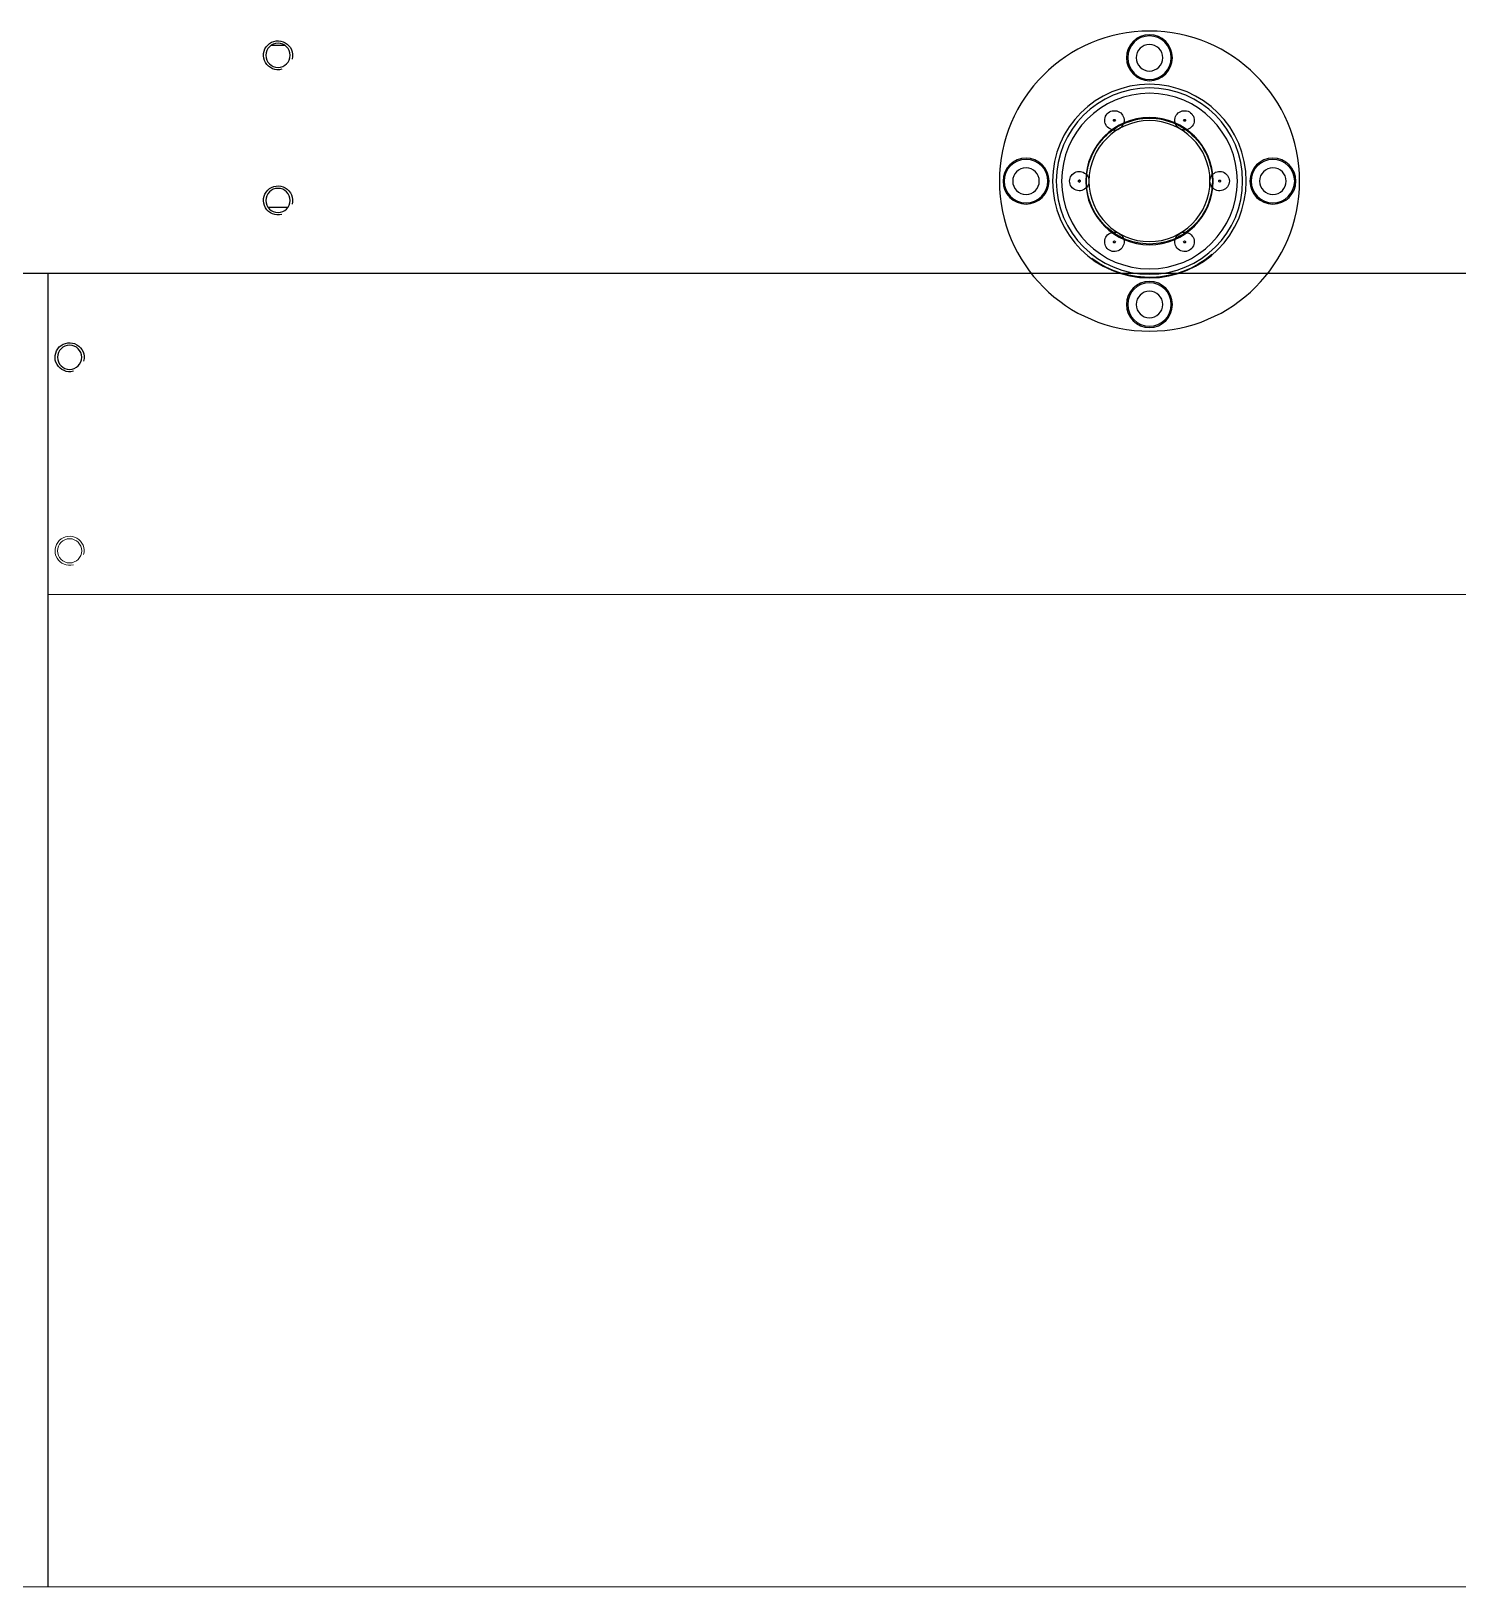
# Model space of a CAD drawing. Header units: millimetres. Extents: x -1052 to 3351, y 0 to 2015.
# Drawn here: x -214.601 to -210.242, y 1702.446 to 1707.201 of the extents above; entities that cross this region are included whole.
import ezdxf

# ---------------------------------------------------------------- set-up
doc = ezdxf.new("R2010")
doc.units = ezdxf.units.MM
doc.layers.add('@ New Renovation', color=7, linetype='Continuous')
for name, color, linetype, lineweight in [('AM_CL', 7, 'Continuous', 15), ('QJ_RECTANGULAR_TUBSOLIDLINE！实线层', 7, 'Continuous', 18), ('QZDBHC-2-1-LSOLIDLINE！实线层', 7, 'Continuous', 18)]:
    doc.layers.add(name, color=color, linetype=linetype, lineweight=lineweight)

# ---------------------------------------------------------------- blocks, each defined once
blk = doc.blocks.new('*X870')
at = {"layer": '@ New Renovation', "color": 0, "linetype": 'Continuous'}
for p, q in [((-2636.08, 863.3), (-2636.08, -394.7)), ((-2364.58, 221.8), (-2636.08, 221.8)), ((-2683.08, 172.8), (-2683.08, 175.79)), ((-2649.68, 176.37), (-2649.68, 172.23)), ((-2639.03, 6.22), (-2639.13, 6.22)), ((-2638.02, 4.73), (-2638.12, 4.73)), ((-2638.01, 4.72), (-2638.11, 4.72)), ((-2637.79, 4.35), (-2637.89, 4.35)), ((-2637.76, 4.3), (-2637.86, 4.3)), ((-2637.04, 2.94), (-2637.14, 2.94)), ((-2636.92, 2.67), (-2637.02, 2.67)), ((-2636.84, 2.49), (-2636.94, 2.49)), ((-2636.43, 1.51), (-2636.53, 1.51)), ((-2636.5, 1.45), (-2636.4, 1.45)), ((-2636.2, 0.9), (-2636.3, 0.9)), ((-2636.14, 0.73), (-2636.24, 0.73)), ((-2635.91, 0), (-2636.01, 0)), ((-2635.84, -0.24), (-2635.94, -0.24)), ((-2635.72, -0.68), (-2635.82, -0.68)), ((-2635.55, -1.41), (-2635.65, -1.41)), ((-2635.35, -2.45), (-2635.45, -2.45)), ((-2635.27, -2.99), (-2635.37, -2.99)), ((-2635.17, -3.81), (-2635.27, -3.81)), ((-2635.14, -4.12), (-2635.24, -4.12)), ((-2635.14, -4.18), (-2635.24, -4.18)), ((-2635.13, -4.31), (-2635.23, -4.31)), ((-2635.09, -6.17), (-2635.19, -6.17)), ((-2635.09, -6.31), (-2635.19, -6.31)), ((-2635.18, -5.59), (-2635.08, -5.59)), ((-2635.08, -6.04), (-2635.18, -6.04)), ((-2635.28, -8.53), (-2635.38, -8.53)), ((-2635.24, -8.22), (-2635.34, -8.22)), ((-2635.22, -8.08), (-2635.32, -8.08)), ((-2635.19, -7.8), (-2635.29, -7.8)), ((-2636.46, -12.74), (-2636.36, -12.74)), ((-2635.98, -11.64), (-2636.08, -11.64)), ((-2635.86, -11.22), (-2635.96, -11.22)), ((-2635.7, -10.22), (-2635.6, -10.22)), ((-2635.55, -10), (-2635.65, -10)), ((-2635.53, -9.94), (-2635.63, -9.94)), ((-2635.52, -9.89), (-2635.62, -9.89)), ((-2637.89, -15.93), (-2637.99, -15.93)), ((-2637.53, -15.29), (-2637.63, -15.29)), ((-2637.3, -14.66), (-2637.2, -14.66)), ((-2639.78, -18.59), (-2639.88, -18.59)), ((-2638.6, -16.89), (-2638.5, -16.89))]:
    blk.add_line(p, q, dxfattribs=at)
for points in [[(-2666.98, 3.44), (-2666.86, 3.4), (-2666.74, 3.34), (-2666.64, 3.29)], [(-2665.65, 1.86), (-2665.63, 1.63), (-2665.63, 1.39), (-2665.67, 1.13), (-2665.75, 0.86), (-2665.87, 0.6), (-2666.02, 0.35), (-2666.2, 0.14), (-2666.42, -0.05), (-2666.66, -0.21), (-2666.92, -0.33)]]:
    blk.add_lwpolyline(points, dxfattribs=at)
for centre, radius in [((-2618.68, 217.35), 2.5), ((-2681.08, 174.3), 2.5), ((-2651.08, 174.3), 2.5), ((-2655.08, -5.7), 31), ((-2655.08, 19.8), 4.75), ((-2655.08, 19.8), 4.5), ((-2655.08, 19.8), 2.75), ((-2655.08, -5.7), 20), ((-2655.08, -5.7), 19.25), ((-2655.08, -5.7), 18.15), ((-2655.08, -5.7), 13.15), ((-2655.08, -5.7), 12.5), ((-2680.58, -5.7), 4.75), ((-2680.58, -5.7), 4.5), ((-2680.58, -5.7), 2.75), ((-2629.58, -5.7), 4.75), ((-2629.58, -5.7), 4.5), ((-2629.58, -5.7), 2.75), ((-2655.08, -31.2), 4.75), ((-2655.08, -31.2), 4.5), ((-2655.08, -31.2), 2.75)]:
    blk.add_circle(centre, radius, dxfattribs=at)
for centre, radius, start, end in [((-2618.68, 217.35), 3, 345, 285), ((-2681.08, 174.3), 3, 345, 285), ((-2651.08, 174.3), 3, 345, 285), ((-2655.08, 8.8), 2, 308.7236, 231.4286), ((-2655.08, -5.7), 13, 35.579, 144.421), ((-2655.08, 8.8), 2.01, 230.9848, 309.0152), ((-2667.64, 1.55), 2, 8.7236, 291.2764), ((-2642.52, 1.55), 2, 248.7236, 171.2764), ((-2655.18, -5.7), 20, 319.8891, 36.5817), ((-2655.08, -5.7), 13, 144.4773, 155.5227), ((-2655.08, -5.7), 13, 144.421, 144.4773), ((-2642.52, 1.55), 2.01, 170.9848, 249.0152), ((-2655.08, -5.7), 13, 35.5227, 35.579), ((-2642.52, 1.55), 2, 171.2764, 171.4286), ((-2655.08, -5.7), 13, 24.4773, 35.5227), ((-2655.08, -5.7), 13, 155.579, 204.421), ((-2655.08, -5.7), 13, 155.5227, 155.579), ((-2667.64, 1.55), 2, 291.2764, 291.4286), ((-2655.08, -5.7), 13, 24.421, 24.4773), ((-2655.08, -5.7), 13, 0, 24.421), ((-2655.08, -5.7), 13, 335.579, 0), ((-2667.64, -12.95), 2, 68.7236, 351.2764), ((-2655.08, -5.7), 13, 204.421, 204.4773), ((-2667.64, -12.95), 2.01, 350.9848, 69.0152), ((-2655.08, -5.7), 13, 204.4773, 215.5227), ((-2642.52, -12.95), 2.01, 110.9848, 189.0152), ((-2642.52, -12.95), 2, 188.7236, 111.2764), ((-2655.08, -5.7), 13, 324.4773, 335.5227), ((-2655.08, -5.7), 13, 335.5227, 335.579), ((-2642.52, -12.95), 2, 111.2764, 111.4286), ((-2667.64, -12.95), 2, 351.2764, 351.4286), ((-2655.08, -5.7), 13, 215.5227, 215.579), ((-2655.08, -5.7), 13, 215.579, 324.421), ((-2655.08, -5.7), 13, 324.421, 324.4773), ((-2655.08, -20.2), 2, 128.7236, 51.4286), ((-2655.08, -20.2), 2.01, 50.9848, 129.0152)]:
    blk.add_arc(centre, radius, start, end, dxfattribs=at)
for points, knots in [([(-2655.08, 9), (-2655.15, 9), (-2655.29, 8.92), (-2655.29, 8.68), (-2655.15, 8.6), (-2655.08, 8.6)], [0, 0, 0, 0, 0.2066602, 0.4124492, 0.6202908, 0.6202908, 0.6202908, 0.6202908]), ([(-2654.88, 8.8), (-2654.88, 8.86), (-2654.96, 9), (-2655.2, 9), (-2655.28, 8.86), (-2655.28, 8.8)], [0, 0, 0, 0, 0.2064947, 0.4125739, 0.620463, 0.620463, 0.620463, 0.620463]), ([(-2654.88, 8.8), (-2654.88, 8.73), (-2654.96, 8.59), (-2655.2, 8.59), (-2655.28, 8.73), (-2655.28, 8.8)], [0, 0, 0, 0, 0.2064102, 0.4124773, 0.6202807, 0.6202807, 0.6202807, 0.6202807]), ([(-2655.08, 8.6), (-2655.01, 8.6), (-2654.87, 8.67), (-2654.87, 8.91), (-2655.01, 9), (-2655.08, 9)], [0, 0, 0, 0, 0.2065304, 0.4124013, 0.6202998, 0.6202998, 0.6202998, 0.6202998]), ([(-2667.54, 1.72), (-2667.6, 1.75), (-2667.76, 1.75), (-2667.88, 1.55), (-2667.8, 1.41), (-2667.74, 1.37)], [0, 0, 0, 0, 0.2064025, 0.4123888, 0.6201823, 0.6201823, 0.6201823, 0.6201823]), ([(-2667.54, 1.72), (-2667.6, 1.75), (-2667.76, 1.75), (-2667.88, 1.55), (-2667.8, 1.41), (-2667.74, 1.37)], [0, 0, 0, 0, 0.2064472, 0.4124784, 0.6203182, 0.6203182, 0.6203182, 0.6203182]), ([(-2667.54, 1.72), (-2667.6, 1.75), (-2667.76, 1.75), (-2667.88, 1.55), (-2667.8, 1.41), (-2667.74, 1.37)], [0, 0, 0, 0, 0.2064524, 0.4125033, 0.6203483, 0.6203483, 0.6203483, 0.6203483]), ([(-2667.74, 1.37), (-2667.68, 1.34), (-2667.52, 1.34), (-2667.4, 1.54), (-2667.48, 1.69), (-2667.54, 1.72)], [0, 0, 0, 0, 0.2064556, 0.4125677, 0.6204166, 0.6204166, 0.6204166, 0.6204166]), ([(-2667.74, 1.37), (-2667.68, 1.34), (-2667.52, 1.34), (-2667.4, 1.54), (-2667.48, 1.69), (-2667.54, 1.72)], [0, 0, 0, 0, 0.206431, 0.4125214, 0.6203457, 0.6203457, 0.6203457, 0.6203457]), ([(-2642.52, 1.75), (-2642.59, 1.75), (-2642.73, 1.67), (-2642.73, 1.43), (-2642.59, 1.35), (-2642.52, 1.35)], [0, 0, 0, 0, 0.2059854, 0.4120309, 0.620168, 0.620168, 0.620168, 0.620168]), ([(-2642.62, 1.72), (-2642.68, 1.69), (-2642.76, 1.55), (-2642.64, 1.34), (-2642.48, 1.34), (-2642.42, 1.37)], [0, 0, 0, 0, 0.206367, 0.4123905, 0.6201491, 0.6201491, 0.6201491, 0.6201491]), ([(-2642.62, 1.72), (-2642.68, 1.69), (-2642.76, 1.55), (-2642.64, 1.34), (-2642.48, 1.34), (-2642.42, 1.37)], [0, 0, 0, 0, 0.2063877, 0.4124347, 0.6202141, 0.6202141, 0.6202141, 0.6202141]), ([(-2642.42, 1.37), (-2642.36, 1.41), (-2642.28, 1.55), (-2642.4, 1.75), (-2642.56, 1.75), (-2642.62, 1.72)], [0, 0, 0, 0, 0.2064911, 0.412566, 0.6204498, 0.6204498, 0.6204498, 0.6204498]), ([(-2642.42, 1.37), (-2642.36, 1.41), (-2642.28, 1.55), (-2642.4, 1.75), (-2642.56, 1.75), (-2642.62, 1.72)], [0, 0, 0, 0, 0.2064963, 0.4125909, 0.6204799, 0.6204799, 0.6204799, 0.6204799]), ([(-2642.52, 1.35), (-2642.46, 1.35), (-2642.31, 1.42), (-2642.31, 1.66), (-2642.46, 1.75), (-2642.52, 1.75)], [0, 0, 0, 0, 0.2060529, 0.4122126, 0.6204306, 0.6204306, 0.6204306, 0.6204306]), ([(-2667.64, -12.75), (-2667.7, -12.75), (-2667.85, -12.83), (-2667.85, -13.07), (-2667.7, -13.15), (-2667.64, -13.15)], [0, 0, 0, 0, 0.2059733, 0.4120534, 0.6201899, 0.6201899, 0.6201899, 0.6201899]), ([(-2667.74, -12.78), (-2667.8, -12.81), (-2667.88, -12.95), (-2667.76, -13.16), (-2667.6, -13.16), (-2667.54, -13.13)], [0, 0, 0, 0, 0.2064032, 0.4123909, 0.6201866, 0.6201866, 0.6201866, 0.6201866]), ([(-2667.74, -12.78), (-2667.8, -12.81), (-2667.88, -12.95), (-2667.76, -13.16), (-2667.6, -13.16), (-2667.54, -13.13)], [0, 0, 0, 0, 0.2064084, 0.4124158, 0.6202167, 0.6202167, 0.6202167, 0.6202167]), ([(-2667.54, -13.13), (-2667.48, -13.09), (-2667.4, -12.95), (-2667.52, -12.75), (-2667.68, -12.75), (-2667.74, -12.78)], [0, 0, 0, 0, 0.2064534, 0.412564, 0.6204122, 0.6204122, 0.6204122, 0.6204122]), ([(-2667.54, -13.13), (-2667.48, -13.09), (-2667.4, -12.95), (-2667.52, -12.75), (-2667.68, -12.75), (-2667.74, -12.78)], [0, 0, 0, 0, 0.2064742, 0.4126082, 0.6204773, 0.6204773, 0.6204773, 0.6204773]), ([(-2667.64, -13.15), (-2667.57, -13.15), (-2667.43, -13.08), (-2667.43, -12.84), (-2667.57, -12.75), (-2667.64, -12.75)], [0, 0, 0, 0, 0.2060651, 0.4121901, 0.6204088, 0.6204088, 0.6204088, 0.6204088]), ([(-2642.52, -12.75), (-2642.59, -12.75), (-2642.73, -12.83), (-2642.73, -13.07), (-2642.59, -13.15), (-2642.52, -13.15)], [0, 0, 0, 0, 0.2066468, 0.4127884, 0.6201646, 0.6201646, 0.6201646, 0.6201646]), ([(-2642.42, -12.78), (-2642.48, -12.75), (-2642.64, -12.75), (-2642.76, -12.95), (-2642.68, -13.09), (-2642.62, -13.13)], [0, 0, 0, 0, 0.2064534, 0.412564, 0.6204122, 0.6204122, 0.6204122, 0.6204122]), ([(-2642.42, -12.78), (-2642.48, -12.75), (-2642.64, -12.75), (-2642.76, -12.95), (-2642.68, -13.09), (-2642.62, -13.13)], [0, 0, 0, 0, 0.2064742, 0.4126082, 0.6204773, 0.6204773, 0.6204773, 0.6204773]), ([(-2642.62, -13.13), (-2642.57, -13.16), (-2642.4, -13.16), (-2642.28, -12.96), (-2642.36, -12.81), (-2642.42, -12.78)], [0, 0, 0, 0, 0.2064032, 0.4123909, 0.6201866, 0.6201866, 0.6201866, 0.6201866]), ([(-2642.62, -13.13), (-2642.57, -13.16), (-2642.4, -13.16), (-2642.28, -12.96), (-2642.36, -12.81), (-2642.42, -12.78)], [0, 0, 0, 0, 0.2064084, 0.4124158, 0.6202167, 0.6202167, 0.6202167, 0.6202167]), ([(-2642.52, -13.15), (-2642.46, -13.15), (-2642.31, -13.07), (-2642.31, -12.83), (-2642.46, -12.75), (-2642.52, -12.75)], [0, 0, 0, 0, 0.2067802, 0.4129874, 0.6204365, 0.6204365, 0.6204365, 0.6204365]), ([(-2654.88, -20.2), (-2654.88, -20.14), (-2654.96, -20), (-2655.2, -20), (-2655.28, -20.14), (-2655.28, -20.2)], [0, 0, 0, 0, 0.2064587, 0.4125738, 0.6204258, 0.6204258, 0.6204258, 0.6204258]), ([(-2655.28, -20.2), (-2655.28, -20.27), (-2655.2, -20.41), (-2654.96, -20.41), (-2654.88, -20.27), (-2654.88, -20.2)], [0, 0, 0, 0, 0.2063995, 0.4123827, 0.6201731, 0.6201731, 0.6201731, 0.6201731])]:
    blk.add_open_spline(points, degree=3, knots=knots, dxfattribs=at)
at = {"layer": 'QJ_RECTANGULAR_TUBSOLIDLINE！实线层', "color": 7, "linetype": 'Continuous'}
blk.add_line((-2364.58, 1084.3), (-2364.58, -615.7), dxfattribs=at)
at = {"layer": 'QZDBHC-2-1-LSOLIDLINE！实线层', "color": 7, "linetype": 'Continuous'}
blk.add_line((-2569.68, -394.7), (-2569.68, 221.8), dxfattribs=at)
blk.add_circle((-2578.68, 217.35), 2.5, dxfattribs=at)
at = {"layer": 'QZDBHC-2-1-LSOLIDLINE！实线层', "color": 3, "linetype": 'Continuous'}
blk.add_arc((-2578.68, 217.35), 3, 345, 285, dxfattribs=at)
blk = doc.blocks.new('1111')
at = {"layer": '@ New Renovation', "color": 0, "xscale": -1.000000000000001, "rotation": 90}
blk.add_blockref('*X870', (742235.8, 28062.85), dxfattribs=at)

msp = doc.modelspace()

# ---------------------------------------------------------------- block references
at = {"layer": 'AM_CL', "xscale": 0.01479181789831161, "yscale": 0.01479181789831161, "zscale": 0.01479181789831161}
msp.add_blockref('1111', (-11190.2858, 1252.3689), dxfattribs=at)

doc.saveas('drawing.dxf')
